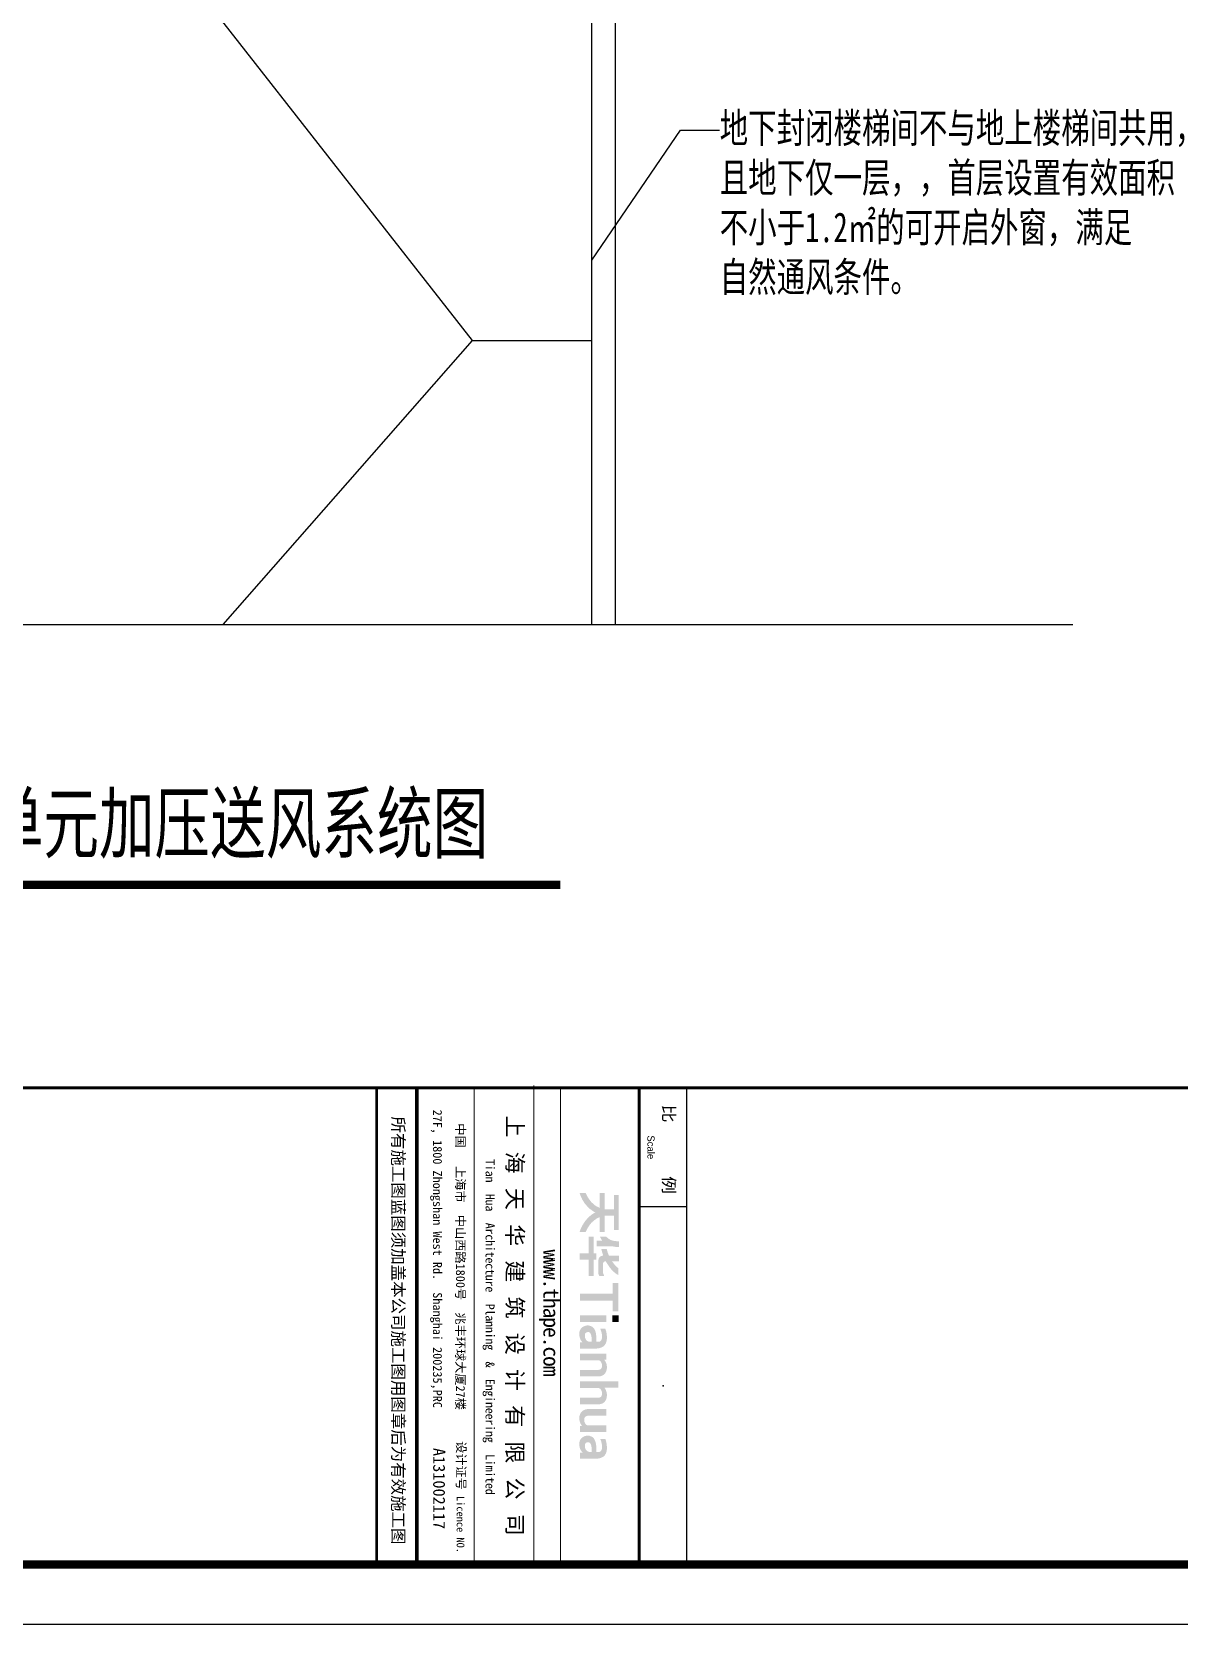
# Model space of a CAD drawing. Extents: x 3076 to 2381076, y 96010 to 1796010.
# Drawn here: x 456440 to 466063, y 846643 to 860000 of the extents above; entities that cross this region are included whole.
import ezdxf
from ezdxf import colors
from ezdxf.entities.mleader import LeaderData, LeaderLine
from ezdxf.enums import TextEntityAlignment as Align
from ezdxf.math import Vec2, Vec3

# ---------------------------------------------------------------- set-up
doc = ezdxf.new("R2010")
doc.units = 0
doc.header["$LTSCALE"] = 1000
doc.layers.get('0').update_dxf_attribs({"linetype": 'CONTINUOUS'})
for name, color, linetype in [('C-SHET-LOGO', 7, 'CONTINUOUS'), ('C-SHET-SHET', 7, 'CONTINUOUS'), ('DIM_SYMB', 3, 'CONTINUOUS'), ('H-DIMS', 7, 'CONTINUOUS'), ('H-DIMS-FIRE', 7, 'CONTINUOUS')]:
    doc.layers.add(name, color=color, linetype=linetype)
doc.layers.add('内框', color=8, linetype='CONTINUOUS', plot=False)
doc.styles.get("Standard").update_dxf_attribs({"font": '', "width": 0.7})
doc.styles.add('STYLEP4', font='')
doc.styles.add('TH-STYLE1', font='', dxfattribs={"width": 0.7})
doc.styles.add('TH-STYLE2', font='', dxfattribs={"width": 0.8})
doc.styles.add('TH-STYLEP5', font='')
doc.styles.add('TuKuang', font='', dxfattribs={"width": 1.1})
doc.styles.add('黑体', font='simhei.ttf')
doc.styles.get('Standard').set_extended_font_data('SimSun')
doc.styles.get('STYLEP4').set_extended_font_data('Century Gothic')
doc.styles.get('TH-STYLE1').set_extended_font_data('SimSun')
doc.styles.get('TH-STYLE2').set_extended_font_data('SimSun')
doc.styles.get('TH-STYLEP5').set_extended_font_data('SimSun')
doc.styles.get('TuKuang').set_extended_font_data('SimSun')

# ---------------------------------------------------------------- blocks, each defined once
blk = doc.blocks.new('THAPE_A0L_inner')
at = {"layer": '内框'}
blk.add_lwpolyline([(0, 0), (1189, 0), (1189, 841), (0, 841)], close=True, dxfattribs=at)
at = {"layer": '内框', "const_width": 1.4}
blk.add_lwpolyline([(25, 831), (25, 10), (1179, 10), (1179, 831)], close=True, dxfattribs=at)
at = {"layer": '内框', "const_width": 0.5}
blk.add_lwpolyline([(1099, 831), (1099, 10)], dxfattribs=at)
at = {"layer": '内框', "style": '黑体', "width": 0.8}
blk.add_attdef('内框名称', (66.25, 846.96), '', height=9, dxfattribs=at)
blk = doc.blocks.new('TH')
at = {"linetype": 'Continuous'}
h = blk.add_hatch(color=256, dxfattribs=at)
h.dxf.hatch_style = 1
h.paths.add_polyline_path([(2.82, 2.83), (2.82, 2.98), (1.76, 2.98), (1.22, 2.98), (0.16, 2.98), (0.16, 2.83), (0.16, 2.76), (0.16, 2.61), (0.59, 2.61), (0.81, 2.61), (1.24, 2.61), (1.24, 2.34), (1.24, 2.21), (1.24, 1.92), (0.74, 1.92), (0.5, 1.92), (0, 1.92), (0, 1.54), (0.69, 1.54), (1.11, 1.54), (1.15, 1.54), (1.09, 1.43), (1.07, 1.39), (1.04, 1.32), (1.01, 1.28), (1, 1.27), (0.98, 1.23), (0.93, 1.15), (0.9, 1.12), (0.74, 0.94), (0.69, 0.89), (0.61, 0.83), (0.57, 0.8), (0.47, 0.72), (0.41, 0.68), (0.35, 0.64), (0.32, 0.63), (0.26, 0.59), (0, 0.46), (0, 0), (0.14, 0.05), (0.19, 0.07), (0.3, 0.11), (0.39, 0.16), (0.43, 0.18), (0.52, 0.22), (0.58, 0.26), (0.61, 0.28), (0.68, 0.32), (0.82, 0.41), (0.87, 0.45), (0.99, 0.56), (1.07, 0.64), (1.12, 0.68), (1.2, 0.76), (1.26, 0.85), (1.33, 0.94), (1.42, 1.08), (1.44, 1.11), (1.49, 1.19), (1.55, 1.08), (1.58, 1.04), (1.63, 0.96), (1.69, 0.88), (1.7, 0.86), (1.87, 0.67), (1.91, 0.64), (1.98, 0.57), (2.07, 0.49), (2.12, 0.45), (2.21, 0.38), (2.3, 0.32), (2.38, 0.28), (2.41, 0.26), (2.48, 0.21), (2.55, 0.18), (2.59, 0.16), (2.66, 0.12), (2.78, 0.07), (2.84, 0.05), (2.98, 0), (2.98, 0.2), (2.98, 0.28), (2.98, 0.46), (2.79, 0.56), (2.75, 0.58), (2.65, 0.63), (2.62, 0.65), (2.6, 0.66), (2.48, 0.74), (2.41, 0.79), (2.37, 0.83), (2.28, 0.9), (2.24, 0.94), (2.22, 0.97), (2.17, 1.01), (2.09, 1.11), (2.05, 1.16), (1.98, 1.27), (1.91, 1.36), (1.89, 1.42), (1.84, 1.54), (2.98, 1.54), (2.98, 1.92), (2.48, 1.92), (2.24, 1.92), (1.74, 1.92), (1.74, 2.61), (2.18, 2.61), (2.39, 2.61), (2.82, 2.61), (2.82, 2.76)])
h = blk.add_hatch(color=256, dxfattribs=at)
h.dxf.hatch_style = 1
h.paths.add_polyline_path([(4.07, 2.55), (4.12, 2.88), (4.12, 3), (3.95, 3), (3.87, 3), (3.68, 3), (3.68, 2.95), (3.68, 2.93), (3.68, 2.89), (3.65, 2.65), (3.64, 2.58), (3.61, 2.46), (3.57, 2.36), (3.55, 2.32), (3.5, 2.23), (3.45, 2.17), (3.33, 2.03), (3.33, 1.84), (3.33, 1.75), (3.33, 1.55), (3.52, 1.65), (3.64, 1.73), (3.64, 1.56), (3.64, 1.49), (3.64, 1.31), (4.07, 1.31), (4.07, 1.81), (4.07, 2.06)])
h = blk.add_hatch(color=256, dxfattribs=at)
h.dxf.hatch_style = 1
h.paths.add_polyline_path([(5.51, 2.19), (5.52, 2.19), (5.54, 2.21), (5.64, 2.28), (5.69, 2.32), (5.79, 2.4), (5.88, 2.49), (5.93, 2.54), (6.02, 2.63), (6.16, 2.8), (6.19, 2.86), (6.21, 2.89), (6.24, 2.96), (6.03, 2.96), (5.93, 2.96), (5.73, 2.96), (5.6, 2.8), (5.56, 2.76), (5.53, 2.74), (5.49, 2.7), (5.4, 2.62), (5.35, 2.59), (5.2, 2.46), (5.2, 2.69), (5.2, 2.79), (5.2, 3), (5.02, 3), (4.93, 3), (4.76, 3), (4.76, 2.69), (4.76, 2.54), (4.76, 2.23), (4.69, 2.2), (4.65, 2.19), (4.58, 2.16), (4.53, 2.14), (4.51, 2.14), (4.25, 2.06), (4.25, 1.91), (4.25, 1.83), (4.25, 1.65), (4.44, 1.7), (4.48, 1.71), (4.56, 1.73), (4.63, 1.76), (4.67, 1.77), (4.77, 1.8), (4.77, 1.74), (4.77, 1.72), (4.8, 1.65), (4.8, 1.63), (4.82, 1.6), (4.86, 1.55), (4.89, 1.51), (4.92, 1.49), (4.97, 1.47), (5.01, 1.46), (5.13, 1.42), (5.5, 1.42), (5.69, 1.42), (6.06, 1.42), (6.15, 1.44), (6.19, 1.45), (6.31, 1.5), (6.31, 1.66), (6.31, 1.73), (6.31, 1.87), (6.23, 1.84), (6.19, 1.83), (6.12, 1.8), (6.06, 1.79), (5.78, 1.79), (5.64, 1.79), (5.35, 1.79), (5.31, 1.8), (5.28, 1.81), (5.24, 1.84), (5.23, 1.87), (5.22, 1.89), (5.2, 1.92), (5.2, 1.95), (5.2, 1.97), (5.21, 2), (5.3, 2.05), (5.34, 2.08)])
h = blk.add_hatch(color=256, dxfattribs=at)
h.dxf.hatch_style = 1
h.paths.add_polyline_path([(8.18, 2.52), (8.68, 2.52), (9, 2.52), (9, 2.95), (6.84, 2.95), (6.84, 2.52), (7.66, 2.52), (7.66, 1.53), (7.66, 1.04), (7.66, 0.04), (8.18, 0.04), (8.18, 1.03), (8.18, 1.53)])
h = blk.add_hatch(color=256, dxfattribs=at)
h.dxf.hatch_style = 1
h.paths.add_polyline_path([(9.8, 2.97), (9.29, 2.97), (9.29, 2.5), (9.8, 2.5)])
h = blk.add_hatch(color=256, dxfattribs=at)
h.dxf.hatch_style = 1
h.paths.add_polyline_path([(15.18, 1.71), (15.19, 1.71), (15.28, 1.71), (15.3, 1.71), (15.34, 1.7), (15.38, 1.69), (15.4, 1.68), (15.42, 1.67), (15.43, 1.67), (15.44, 1.66), (15.45, 1.65), (15.46, 1.65), (15.47, 1.64), (15.47, 1.64), (15.48, 1.63), (15.48, 1.63), (15.49, 1.62), (15.49, 1.62), (15.5, 1.61), (15.51, 1.59), (15.51, 1.59), (15.52, 1.58), (15.53, 1.56), (15.54, 1.53), (15.55, 1.49), (15.55, 0.04), (16.05, 0.04), (16.05, 1.53), (16.05, 1.53), (16.04, 1.59), (16.04, 1.59), (16.03, 1.63), (16.03, 1.63), (16.02, 1.66), (16.01, 1.69), (16.01, 1.69), (16, 1.71), (15.99, 1.73), (15.98, 1.75), (15.97, 1.77), (15.96, 1.79), (15.95, 1.81), (15.95, 1.81), (15.94, 1.82), (15.94, 1.82), (15.93, 1.83), (15.92, 1.85), (15.92, 1.85), (15.91, 1.86), (15.91, 1.86), (15.9, 1.87), (15.9, 1.87), (15.89, 1.88), (15.89, 1.88), (15.88, 1.89), (15.88, 1.89), (15.87, 1.9), (15.87, 1.9), (15.86, 1.91), (15.86, 1.91), (15.85, 1.92), (15.85, 1.92), (15.84, 1.93), (15.82, 1.94), (15.81, 1.95), (15.8, 1.96), (15.78, 1.97), (15.75, 1.98), (15.75, 1.99), (15.74, 1.99), (15.73, 2), (15.71, 2.01), (15.69, 2.02), (15.68, 2.02), (15.65, 2.03), (15.62, 2.04), (15.59, 2.05), (15.59, 2.05), (15.55, 2.06), (15.55, 2.06), (15.5, 2.07), (15.5, 2.07), (15.4, 2.08), (15.31, 2.08), (15.3, 2.08), (15.21, 2.07), (15.21, 2.07), (15.15, 2.06), (15.15, 2.06), (15.11, 2.05), (15.11, 2.05), (15.08, 2.04), (15.05, 2.03), (15.02, 2.02), (15.02, 2.02), (15, 2.01), (14.97, 2), (14.97, 2), (14.96, 1.99), (14.94, 1.98), (14.92, 1.97), (14.91, 1.97), (14.9, 1.96), (14.88, 1.95), (14.87, 1.95), (14.86, 1.94), (14.85, 1.93), (14.84, 1.93), (14.83, 1.91), (14.82, 1.91), (14.8, 1.9), (14.78, 1.89), (14.78, 2.95), (14.32, 2.95), (14.32, 0.04), (14.82, 0.04), (14.82, 1.45), (14.83, 1.49), (14.84, 1.51), (14.85, 1.53), (14.86, 1.55), (14.87, 1.56), (14.87, 1.56), (14.88, 1.57), (14.88, 1.57), (14.89, 1.58), (14.89, 1.58), (14.9, 1.59), (14.9, 1.59), (14.91, 1.6), (14.91, 1.6), (14.92, 1.61), (14.92, 1.61), (14.93, 1.61), (14.94, 1.63), (14.94, 1.63), (14.95, 1.64), (14.97, 1.64), (14.98, 1.64), (14.99, 1.65), (15.01, 1.66), (15.03, 1.67), (15.06, 1.68), (15.09, 1.69), (15.12, 1.7)])
h = blk.add_hatch(color=256, dxfattribs=at)
h.dxf.hatch_style = 1
h.paths.add_polyline_path([(6.31, 0.92), (6.31, 1.07), (5.81, 1.07), (5.56, 1.07), (5.06, 1.07), (5.06, 1.28), (4.59, 1.28), (4.59, 1.07), (3.33, 1.07), (3.33, 0.69), (4.09, 0.69), (4.59, 0.69), (4.59, 0.01), (5.06, 0.01), (5.06, 0.69), (5.56, 0.69), (5.81, 0.69), (6.31, 0.69), (6.31, 0.84)])
h = blk.add_hatch(color=256, dxfattribs=at)
h.dxf.hatch_style = 1
h.paths.add_polyline_path([(9.8, 2.04), (9.29, 2.04), (9.29, 1.25), (9.29, 0.04), (9.8, 0.04)])
h = blk.add_hatch(color=256, dxfattribs=at)
h.dxf.hatch_style = 1
h.paths.add_polyline_path([(11.51, 1.95), (11.5, 1.96), (11.49, 1.96), (11.48, 1.97), (11.47, 1.97), (11.46, 1.98), (11.45, 1.98), (11.44, 1.99), (11.43, 1.99), (11.42, 2), (11.41, 2), (11.4, 2.01), (11.39, 2.01), (11.38, 2.02), (11.37, 2.02), (11.34, 2.03), (11.34, 2.03), (11.31, 2.04), (11.31, 2.04), (11.27, 2.05), (11.27, 2.05), (11.23, 2.06), (11.23, 2.06), (11.17, 2.07), (11.17, 2.07), (11.06, 2.08), (11.05, 2.09), (10.93, 2.08), (10.92, 2.08), (10.78, 2.07), (10.78, 2.07), (10.7, 2.06), (10.7, 2.06), (10.64, 2.05), (10.64, 2.05), (10.59, 2.04), (10.59, 2.04), (10.55, 2.03), (10.5, 2.02), (10.5, 2.02), (10.47, 2.01), (10.43, 2), (10.43, 2), (10.4, 1.99), (10.4, 1.99), (10.37, 1.98), (10.37, 1.98), (10.34, 1.97), (10.34, 1.97), (10.31, 1.97), (10.31, 1.58), (10.32, 1.58), (10.33, 1.58), (10.35, 1.59), (10.36, 1.59), (10.37, 1.6), (10.4, 1.61), (10.4, 1.61), (10.43, 1.62), (10.43, 1.62), (10.46, 1.63), (10.46, 1.63), (10.49, 1.64), (10.53, 1.65), (10.53, 1.65), (10.56, 1.66), (10.6, 1.67), (10.6, 1.67), (10.64, 1.68), (10.69, 1.69), (10.75, 1.7), (10.84, 1.71), (10.85, 1.71), (10.99, 1.71), (10.99, 1.71), (11.05, 1.7), (11.09, 1.69), (11.12, 1.68), (11.12, 1.68), (11.15, 1.67), (11.17, 1.66), (11.18, 1.66), (11.19, 1.65), (11.2, 1.64), (11.21, 1.64), (11.22, 1.63), (11.22, 1.63), (11.23, 1.62), (11.23, 1.62), (11.24, 1.61), (11.24, 1.61), (11.25, 1.6), (11.25, 1.6), (11.26, 1.59), (11.27, 1.57), (11.27, 1.57), (11.28, 1.56), (11.29, 1.54), (11.3, 1.51), (11.3, 1.51), (11.31, 1.48), (11.31, 1.46), (11.31, 1.4), (11.31, 1.28), (11.19, 1.28), (11.05, 1.28), (10.86, 1.27), (10.86, 1.27), (10.76, 1.26), (10.76, 1.26), (10.69, 1.25), (10.69, 1.25), (10.64, 1.24), (10.64, 1.24), (10.6, 1.23), (10.6, 1.23), (10.56, 1.22), (10.56, 1.22), (10.53, 1.21), (10.53, 1.21), (10.5, 1.2), (10.5, 1.2), (10.47, 1.19), (10.47, 1.19), (10.45, 1.18), (10.42, 1.17), (10.42, 1.17), (10.41, 1.16), (10.4, 1.16), (10.39, 1.15), (10.38, 1.15), (10.37, 1.14), (10.36, 1.14), (10.35, 1.13), (10.34, 1.12), (10.33, 1.12), (10.32, 1.11), (10.31, 1.11), (10.31, 1.11), (10.3, 1.1), (10.29, 1.09), (10.28, 1.08), (10.27, 1.08), (10.27, 1.08), (10.26, 1.07), (10.26, 1.07), (10.25, 1.06), (10.25, 1.06), (10.24, 1.05), (10.24, 1.05), (10.23, 1.04), (10.23, 1.04), (10.22, 1.03), (10.22, 1.03), (10.21, 1.02), (10.2, 1.01), (10.2, 1.01), (10.19, 0.99), (10.18, 0.98), (10.17, 0.97), (10.17, 0.97), (10.16, 0.95), (10.16, 0.95), (10.15, 0.93), (10.14, 0.92), (10.14, 0.92), (10.13, 0.89), (10.12, 0.87), (10.12, 0.87), (10.11, 0.85), (10.11, 0.85), (10.1, 0.81), (10.1, 0.81), (10.09, 0.77), (10.07, 0.7), (10.07, 0.55), (10.09, 0.48), (10.09, 0.48), (10.1, 0.43), (10.1, 0.43), (10.11, 0.39), (10.11, 0.39), (10.12, 0.36), (10.12, 0.36), (10.13, 0.34), (10.13, 0.34), (10.14, 0.32), (10.14, 0.32), (10.15, 0.3), (10.15, 0.3), (10.16, 0.28), (10.16, 0.28), (10.17, 0.26), (10.17, 0.26), (10.18, 0.24), (10.18, 0.24), (10.19, 0.23), (10.19, 0.23), (10.2, 0.22), (10.21, 0.2), (10.21, 0.2), (10.22, 0.19), (10.22, 0.19), (10.23, 0.18), (10.23, 0.18), (10.24, 0.17), (10.24, 0.17), (10.25, 0.16), (10.25, 0.16), (10.26, 0.15), (10.26, 0.15), (10.27, 0.14), (10.27, 0.14), (10.28, 0.13), (10.28, 0.13), (10.29, 0.12), (10.3, 0.11), (10.31, 0.1), (10.32, 0.1), (10.33, 0.09), (10.34, 0.08), (10.35, 0.08), (10.36, 0.07), (10.37, 0.06), (10.38, 0.06), (10.39, 0.05), (10.4, 0.05), (10.41, 0.04), (10.41, 0.04), (10.44, 0.03), (10.46, 0.02), (10.46, 0.02), (10.5, 0.01), (10.5, 0.01), (10.54, 0), (10.61, -0.01), (10.8, -0.01), (10.89, 0), (10.93, 0.01), (10.98, 0.02), (10.98, 0.02), (11.01, 0.03), (11.05, 0.04), (11.06, 0.04), (11.07, 0.05), (11.1, 0.06), (11.11, 0.06), (11.12, 0.07), (11.13, 0.07), (11.14, 0.08), (11.15, 0.08), (11.16, 0.09), (11.17, 0.09), (11.18, 0.1), (11.19, 0.1), (11.2, 0.11), (11.21, 0.12), (11.21, 0.12), (11.23, 0.13), (11.24, 0.14), (11.24, 0.14), (11.25, 0.15), (11.25, 0.15), (11.26, 0.16), (11.26, 0.16), (11.28, 0.17), (11.29, 0.18), (11.29, 0.18), (11.3, 0.19), (11.3, 0.19), (11.31, 0.2), (11.36, 0.24), (11.36, 0.04), (11.82, 0.04), (11.82, 1.29), (11.82, 1.31), (11.81, 1.39), (11.81, 1.39), (11.8, 1.46), (11.8, 1.46), (11.79, 1.5), (11.78, 1.55), (11.78, 1.55), (11.77, 1.58), (11.77, 1.58), (11.76, 1.61), (11.76, 1.61), (11.75, 1.64), (11.75, 1.64), (11.74, 1.66), (11.74, 1.66), (11.73, 1.68), (11.72, 1.71), (11.72, 1.71), (11.71, 1.72), (11.7, 1.74), (11.7, 1.74), (11.69, 1.76), (11.69, 1.76), (11.68, 1.78), (11.68, 1.78), (11.67, 1.79), (11.66, 1.81), (11.66, 1.81), (11.65, 1.82), (11.65, 1.82), (11.64, 1.83), (11.64, 1.83), (11.63, 1.84), (11.62, 1.86), (11.62, 1.86), (11.61, 1.87), (11.61, 1.87), (11.6, 1.88), (11.6, 1.88), (11.59, 1.89), (11.59, 1.89), (11.58, 1.9), (11.57, 1.9), (11.55, 1.91), (11.55, 1.92), (11.54, 1.93), (11.53, 1.93), (11.51, 1.94)])
h.paths.add_polyline_path([(11.04, 0.92), (11.31, 0.93), (11.31, 0.76), (11.31, 0.74), (11.3, 0.72), (11.29, 0.69), (11.28, 0.66), (11.27, 0.64), (11.26, 0.62), (11.25, 0.6), (11.25, 0.6), (11.24, 0.59), (11.24, 0.58), (11.23, 0.58), (11.23, 0.57), (11.22, 0.56), (11.22, 0.56), (11.21, 0.55), (11.21, 0.55), (11.2, 0.54), (11.2, 0.54), (11.19, 0.53), (11.19, 0.53), (11.18, 0.52), (11.17, 0.51), (11.16, 0.5), (11.15, 0.5), (11.14, 0.49), (11.13, 0.48), (11.12, 0.48), (11.11, 0.47), (11.09, 0.46), (11.06, 0.45), (11.06, 0.45), (11.04, 0.44), (11.01, 0.43), (10.97, 0.42), (10.92, 0.41), (10.91, 0.41), (10.84, 0.41), (10.81, 0.41), (10.76, 0.41), (10.72, 0.42), (10.69, 0.43), (10.67, 0.44), (10.67, 0.45), (10.66, 0.45), (10.64, 0.46), (10.64, 0.47), (10.63, 0.48), (10.63, 0.48), (10.62, 0.49), (10.61, 0.51), (10.61, 0.51), (10.6, 0.52), (10.59, 0.55), (10.58, 0.57), (10.58, 0.58), (10.57, 0.62), (10.57, 0.67), (10.57, 0.69), (10.57, 0.71), (10.58, 0.72), (10.59, 0.74), (10.59, 0.74), (10.6, 0.76), (10.61, 0.78), (10.62, 0.79), (10.62, 0.79), (10.63, 0.8), (10.63, 0.8), (10.64, 0.81), (10.64, 0.81), (10.65, 0.82), (10.65, 0.82), (10.67, 0.83), (10.69, 0.84), (10.71, 0.85), (10.73, 0.86), (10.75, 0.87), (10.79, 0.88), (10.79, 0.88), (10.82, 0.89), (10.87, 0.9), (10.93, 0.91), (11.02, 0.92)], flags=16)
h = blk.add_hatch(color=256, dxfattribs=at)
h.dxf.hatch_style = 1
h.paths.add_polyline_path([(12.71, 1.48), (12.72, 1.5), (12.72, 1.5), (12.73, 1.52), (12.73, 1.52), (12.74, 1.54), (12.74, 1.54), (12.75, 1.55), (12.75, 1.55), (12.76, 1.57), (12.76, 1.57), (12.77, 1.58), (12.77, 1.58), (12.78, 1.59), (12.78, 1.59), (12.8, 1.61), (12.81, 1.62), (12.83, 1.63), (12.84, 1.64), (12.85, 1.64), (12.87, 1.65), (12.88, 1.65), (12.89, 1.66), (12.9, 1.66), (12.91, 1.67), (12.94, 1.68), (12.94, 1.68), (12.97, 1.69), (13.01, 1.7), (13.07, 1.71), (13.11, 1.71), (13.15, 1.71), (13.18, 1.71), (13.23, 1.7), (13.26, 1.69), (13.28, 1.68), (13.29, 1.68), (13.3, 1.67), (13.31, 1.67), (13.32, 1.66), (13.33, 1.66), (13.33, 1.66), (13.34, 1.65), (13.34, 1.65), (13.35, 1.64), (13.35, 1.64), (13.36, 1.63), (13.36, 1.63), (13.37, 1.62), (13.37, 1.62), (13.38, 1.61), (13.38, 1.61), (13.39, 1.6), (13.4, 1.58), (13.4, 1.58), (13.41, 1.56), (13.41, 1.56), (13.42, 1.54), (13.43, 1.51), (13.44, 1.44), (13.44, 0.04), (13.94, 0.04), (13.94, 1.45), (13.93, 1.55), (13.93, 1.55), (13.92, 1.6), (13.92, 1.6), (13.91, 1.64), (13.91, 1.64), (13.9, 1.67), (13.9, 1.67), (13.89, 1.7), (13.89, 1.7), (13.88, 1.72), (13.88, 1.72), (13.87, 1.74), (13.87, 1.74), (13.86, 1.76), (13.86, 1.76), (13.85, 1.78), (13.85, 1.78), (13.84, 1.8), (13.84, 1.8), (13.83, 1.81), (13.83, 1.81), (13.82, 1.82), (13.81, 1.84), (13.81, 1.84), (13.8, 1.85), (13.8, 1.85), (13.79, 1.86), (13.79, 1.86), (13.78, 1.87), (13.77, 1.89), (13.77, 1.89), (13.76, 1.9), (13.76, 1.9), (13.75, 1.9), (13.74, 1.91), (13.73, 1.92), (13.73, 1.92), (13.72, 1.93), (13.72, 1.93), (13.71, 1.94), (13.71, 1.94), (13.7, 1.94), (13.69, 1.95), (13.68, 1.96), (13.68, 1.96), (13.67, 1.96), (13.66, 1.97), (13.65, 1.98), (13.65, 1.98), (13.64, 1.98), (13.63, 1.99), (13.62, 1.99), (13.61, 2), (13.6, 2), (13.59, 2.01), (13.58, 2.01), (13.57, 2.02), (13.56, 2.02), (13.53, 2.03), (13.52, 2.04), (13.51, 2.04), (13.47, 2.05), (13.44, 2.06), (13.44, 2.06), (13.38, 2.07), (13.38, 2.07), (13.29, 2.08), (13.29, 2.08), (13.19, 2.08), (13.09, 2.07), (13.09, 2.07), (13.04, 2.06), (13.04, 2.06), (13, 2.05), (13, 2.05), (12.96, 2.04), (12.96, 2.04), (12.93, 2.03), (12.93, 2.03), (12.9, 2.02), (12.9, 2.02), (12.89, 2.01), (12.88, 2.01), (12.87, 2), (12.86, 2), (12.85, 1.99), (12.84, 1.99), (12.83, 1.98), (12.82, 1.98), (12.81, 1.97), (12.8, 1.97), (12.79, 1.96), (12.77, 1.95), (12.76, 1.94), (12.74, 1.93), (12.73, 1.92), (12.72, 1.91), (12.7, 1.9), (12.69, 1.89), (12.66, 1.89), (12.66, 2.04), (12.2, 2.04), (12.2, 0.04), (12.71, 0.04)])
h = blk.add_hatch(color=256, dxfattribs=at)
h.dxf.hatch_style = 1
h.paths.add_polyline_path([(16.93, 2.04), (16.42, 2.04), (16.42, 0.56), (16.42, 0.56), (16.43, 0.55), (16.44, 0.49), (16.44, 0.49), (16.45, 0.45), (16.45, 0.45), (16.46, 0.42), (16.46, 0.42), (16.47, 0.39), (16.47, 0.39), (16.48, 0.37), (16.49, 0.34), (16.49, 0.34), (16.5, 0.32), (16.5, 0.32), (16.51, 0.31), (16.52, 0.29), (16.52, 0.29), (16.53, 0.27), (16.53, 0.27), (16.54, 0.26), (16.55, 0.24), (16.55, 0.24), (16.56, 0.23), (16.56, 0.23), (16.57, 0.22), (16.57, 0.22), (16.58, 0.21), (16.58, 0.21), (16.59, 0.2), (16.59, 0.2), (16.6, 0.19), (16.6, 0.19), (16.61, 0.18), (16.61, 0.18), (16.62, 0.17), (16.62, 0.17), (16.63, 0.16), (16.63, 0.16), (16.64, 0.15), (16.64, 0.15), (16.65, 0.14), (16.66, 0.13), (16.67, 0.12), (16.68, 0.12), (16.69, 0.11), (16.7, 0.1), (16.71, 0.1), (16.72, 0.09), (16.73, 0.08), (16.74, 0.08), (16.75, 0.07), (16.76, 0.07), (16.77, 0.06), (16.78, 0.06), (16.79, 0.05), (16.8, 0.05), (16.81, 0.04), (16.81, 0.04), (16.84, 0.03), (16.84, 0.03), (16.87, 0.02), (16.87, 0.02), (16.91, 0.01), (16.91, 0.01), (16.95, 0), (17.02, -0.01), (17.03, -0.01), (17.05, -0.02), (17.11, -0.02), (17.18, -0.01), (17.21, -0.01), (17.28, 0), (17.28, 0), (17.33, 0.01), (17.33, 0.01), (17.37, 0.02), (17.37, 0.02), (17.4, 0.03), (17.4, 0.03), (17.43, 0.04), (17.43, 0.04), (17.46, 0.05), (17.47, 0.05), (17.48, 0.06), (17.51, 0.07), (17.52, 0.07), (17.53, 0.08), (17.54, 0.08), (17.55, 0.09), (17.56, 0.1), (17.58, 0.11), (17.59, 0.11), (17.6, 0.12), (17.63, 0.14), (17.64, 0.14), (17.65, 0.15), (17.65, 0.15), (17.66, 0.17), (17.69, 0.18), (17.69, 0.04), (18.15, 0.04), (18.15, 2.04), (17.66, 2.04), (17.66, 0.62), (17.65, 0.58), (17.64, 0.56), (17.64, 0.56), (17.63, 0.54), (17.62, 0.53), (17.62, 0.53), (17.61, 0.52), (17.61, 0.52), (17.6, 0.51), (17.6, 0.51), (17.59, 0.5), (17.59, 0.5), (17.58, 0.49), (17.58, 0.49), (17.57, 0.48), (17.57, 0.48), (17.56, 0.47), (17.56, 0.47), (17.55, 0.46), (17.54, 0.45), (17.53, 0.44), (17.52, 0.44), (17.51, 0.43), (17.5, 0.42), (17.49, 0.42), (17.48, 0.41), (17.47, 0.41), (17.45, 0.4), (17.42, 0.39), (17.42, 0.39), (17.39, 0.38), (17.39, 0.38), (17.36, 0.37), (17.31, 0.36), (17.18, 0.36), (17.16, 0.36), (17.12, 0.37), (17.12, 0.37), (17.09, 0.38), (17.08, 0.39), (17.07, 0.39), (17.06, 0.4), (17.05, 0.4), (17.03, 0.41), (17.03, 0.42), (17.02, 0.43), (17.02, 0.43), (17.01, 0.44), (17.01, 0.44), (17, 0.45), (17, 0.45), (16.99, 0.46), (16.99, 0.46), (16.98, 0.47), (16.97, 0.49), (16.97, 0.49), (16.96, 0.5), (16.95, 0.52), (16.94, 0.55), (16.93, 0.59)])
h = blk.add_hatch(color=256, dxfattribs=at)
h.dxf.hatch_style = 1
h.paths.add_polyline_path([(20.19, 1.25), (20.19, 1.26), (20.18, 1.37), (20.17, 1.44), (20.17, 1.44), (20.16, 1.49), (20.15, 1.54), (20.15, 1.54), (20.14, 1.57), (20.14, 1.57), (20.13, 1.6), (20.13, 1.6), (20.12, 1.63), (20.12, 1.63), (20.11, 1.66), (20.11, 1.66), (20.1, 1.68), (20.1, 1.68), (20.09, 1.7), (20.09, 1.7), (20.08, 1.72), (20.08, 1.72), (20.07, 1.74), (20.07, 1.74), (20.06, 1.76), (20.06, 1.76), (20.05, 1.77), (20.04, 1.79), (20.04, 1.79), (20.03, 1.8), (20.02, 1.82), (20.02, 1.82), (20.01, 1.83), (20.01, 1.83), (20, 1.84), (20, 1.84), (19.99, 1.85), (19.99, 1.85), (19.98, 1.86), (19.98, 1.86), (19.97, 1.87), (19.97, 1.87), (19.96, 1.88), (19.96, 1.88), (19.95, 1.89), (19.95, 1.89), (19.94, 1.9), (19.94, 1.9), (19.93, 1.91), (19.93, 1.91), (19.92, 1.92), (19.92, 1.92), (19.91, 1.93), (19.91, 1.93), (19.9, 1.93), (19.89, 1.94), (19.88, 1.95), (19.88, 1.95), (19.87, 1.95), (19.86, 1.96), (19.85, 1.97), (19.85, 1.97), (19.84, 1.97), (19.83, 1.98), (19.82, 1.98), (19.81, 1.99), (19.8, 1.99), (19.79, 2), (19.78, 2), (19.77, 2.01), (19.76, 2.01), (19.73, 2.02), (19.72, 2.03), (19.71, 2.03), (19.68, 2.04), (19.68, 2.04), (19.64, 2.05), (19.64, 2.05), (19.6, 2.06), (19.6, 2.06), (19.54, 2.07), (19.54, 2.07), (19.43, 2.08), (19.41, 2.09), (19.31, 2.09), (19.29, 2.08), (19.15, 2.07), (19.15, 2.07), (19.07, 2.06), (19.07, 2.06), (19.01, 2.05), (19.01, 2.05), (18.96, 2.04), (18.91, 2.03), (18.91, 2.03), (18.87, 2.02), (18.87, 2.02), (18.84, 2.01), (18.8, 2), (18.8, 2), (18.77, 1.99), (18.77, 1.99), (18.74, 1.98), (18.74, 1.98), (18.71, 1.97), (18.71, 1.97), (18.68, 1.97), (18.68, 1.59), (18.68, 1.58), (18.72, 1.59), (18.73, 1.59), (18.74, 1.6), (18.77, 1.61), (18.77, 1.61), (18.8, 1.62), (18.8, 1.62), (18.83, 1.63), (18.83, 1.63), (18.86, 1.64), (18.9, 1.65), (18.9, 1.65), (18.93, 1.66), (18.97, 1.67), (18.97, 1.67), (19.01, 1.68), (19.06, 1.69), (19.12, 1.7), (19.21, 1.71), (19.23, 1.72), (19.34, 1.72), (19.35, 1.71), (19.42, 1.7), (19.46, 1.69), (19.49, 1.68), (19.51, 1.67), (19.52, 1.67), (19.53, 1.66), (19.54, 1.66), (19.55, 1.65), (19.56, 1.65), (19.56, 1.65), (19.57, 1.64), (19.58, 1.63), (19.59, 1.63), (19.59, 1.63), (19.6, 1.62), (19.6, 1.62), (19.61, 1.61), (19.61, 1.61), (19.62, 1.6), (19.63, 1.58), (19.63, 1.58), (19.64, 1.57), (19.65, 1.55), (19.65, 1.55), (19.66, 1.53), (19.67, 1.5), (19.68, 1.46), (19.68, 1.45), (19.68, 1.41), (19.68, 1.36), (19.68, 1.32), (19.68, 1.28), (19.51, 1.28), (19.37, 1.27), (19.23, 1.27), (19.23, 1.27), (19.13, 1.26), (19.13, 1.26), (19.06, 1.25), (19.06, 1.25), (19.01, 1.24), (19.01, 1.24), (18.97, 1.23), (18.97, 1.23), (18.93, 1.22), (18.93, 1.22), (18.89, 1.21), (18.89, 1.21), (18.86, 1.2), (18.86, 1.2), (18.84, 1.19), (18.81, 1.18), (18.81, 1.18), (18.8, 1.17), (18.79, 1.17), (18.78, 1.16), (18.77, 1.16), (18.76, 1.15), (18.75, 1.15), (18.74, 1.14), (18.73, 1.14), (18.72, 1.13), (18.71, 1.13), (18.7, 1.12), (18.69, 1.11), (18.68, 1.11), (18.67, 1.1), (18.66, 1.09), (18.65, 1.09), (18.65, 1.09), (18.64, 1.08), (18.64, 1.08), (18.63, 1.07), (18.63, 1.07), (18.62, 1.06), (18.62, 1.06), (18.61, 1.05), (18.61, 1.05), (18.6, 1.04), (18.6, 1.04), (18.59, 1.03), (18.59, 1.03), (18.58, 1.02), (18.58, 1.02), (18.57, 1.01), (18.57, 1.01), (18.56, 1), (18.56, 1), (18.55, 0.99), (18.55, 0.99), (18.54, 0.97), (18.54, 0.97), (18.53, 0.96), (18.53, 0.96), (18.52, 0.94), (18.52, 0.94), (18.51, 0.92), (18.51, 0.92), (18.5, 0.9), (18.5, 0.9), (18.49, 0.88), (18.49, 0.88), (18.48, 0.85), (18.48, 0.85), (18.47, 0.82), (18.47, 0.82), (18.46, 0.79), (18.46, 0.79), (18.44, 0.74), (18.44, 0.73), (18.44, 0.7), (18.44, 0.69), (18.43, 0.62), (18.44, 0.55), (18.44, 0.51), (18.45, 0.5), (18.46, 0.46), (18.46, 0.46), (18.47, 0.42), (18.47, 0.42), (18.48, 0.38), (18.48, 0.38), (18.49, 0.36), (18.5, 0.33), (18.5, 0.33), (18.51, 0.31), (18.51, 0.31), (18.52, 0.29), (18.52, 0.29), (18.53, 0.27), (18.53, 0.27), (18.54, 0.26), (18.55, 0.24), (18.55, 0.24), (18.56, 0.23), (18.57, 0.21), (18.57, 0.21), (18.58, 0.2), (18.58, 0.2), (18.59, 0.19), (18.59, 0.19), (18.6, 0.18), (18.61, 0.16), (18.61, 0.16), (18.62, 0.15), (18.62, 0.15), (18.63, 0.14), (18.64, 0.13), (18.65, 0.13), (18.65, 0.13), (18.66, 0.12), (18.66, 0.12), (18.67, 0.11), (18.67, 0.11), (18.68, 0.1), (18.69, 0.09), (18.7, 0.09), (18.7, 0.09), (18.71, 0.08), (18.72, 0.07), (18.73, 0.07), (18.74, 0.06), (18.75, 0.06), (18.76, 0.05), (18.77, 0.05), (18.78, 0.04), (18.79, 0.04), (18.8, 0.03), (18.8, 0.03), (18.83, 0.02), (18.83, 0.02), (18.87, 0.01), (18.87, 0.01), (18.91, 0), (18.91, 0), (18.97, -0.01), (18.98, -0.01), (19.16, -0.01), (19.16, -0.01), (19.17, -0.01), (19.25, 0), (19.25, 0), (19.3, 0.01), (19.35, 0.02), (19.35, 0.02), (19.38, 0.03), (19.38, 0.03), (19.41, 0.04), (19.41, 0.04), (19.44, 0.05), (19.44, 0.05), (19.47, 0.06), (19.48, 0.06), (19.49, 0.07), (19.5, 0.07), (19.51, 0.08), (19.52, 0.08), (19.53, 0.09), (19.54, 0.09), (19.55, 0.1), (19.56, 0.11), (19.56, 0.11), (19.58, 0.12), (19.59, 0.13), (19.59, 0.13), (19.61, 0.14), (19.62, 0.15), (19.62, 0.15), (19.63, 0.16), (19.63, 0.16), (19.64, 0.17), (19.64, 0.17), (19.65, 0.18), (19.65, 0.18), (19.66, 0.19), (19.66, 0.19), (19.67, 0.2), (19.67, 0.2), (19.68, 0.21), (19.68, 0.21), (19.69, 0.22), (19.69, 0.22), (19.7, 0.23), (19.7, 0.23), (19.72, 0.25), (19.72, 0.04), (20.19, 0.04)])
h.paths.add_polyline_path([(18.93, 0.68), (18.94, 0.69), (18.95, 0.72), (18.95, 0.72), (18.96, 0.75), (18.97, 0.77), (18.97, 0.77), (18.98, 0.78), (18.98, 0.78), (18.99, 0.79), (18.99, 0.79), (19, 0.8), (19, 0.8), (19.01, 0.81), (19.01, 0.81), (19.02, 0.82), (19.02, 0.82), (19.03, 0.82), (19.04, 0.83), (19.05, 0.84), (19.05, 0.84), (19.06, 0.84), (19.07, 0.85), (19.1, 0.86), (19.11, 0.86), (19.12, 0.87), (19.15, 0.88), (19.19, 0.89), (19.24, 0.9), (19.3, 0.91), (19.39, 0.92), (19.4, 0.93), (19.51, 0.93), (19.59, 0.93), (19.63, 0.93), (19.68, 0.93), (19.68, 0.78), (19.68, 0.77), (19.67, 0.73), (19.67, 0.73), (19.66, 0.7), (19.65, 0.67), (19.64, 0.65), (19.64, 0.65), (19.63, 0.63), (19.63, 0.63), (19.62, 0.61), (19.62, 0.61), (19.61, 0.59), (19.61, 0.59), (19.6, 0.58), (19.6, 0.58), (19.59, 0.57), (19.59, 0.57), (19.58, 0.55), (19.58, 0.55), (19.57, 0.54), (19.57, 0.54), (19.56, 0.53), (19.56, 0.53), (19.55, 0.52), (19.55, 0.52), (19.54, 0.51), (19.53, 0.5), (19.52, 0.5), (19.52, 0.5), (19.51, 0.49), (19.5, 0.48), (19.49, 0.48), (19.48, 0.47), (19.47, 0.47), (19.46, 0.46), (19.45, 0.46), (19.43, 0.45), (19.4, 0.44), (19.37, 0.43), (19.34, 0.42), (19.29, 0.41), (19.25, 0.41), (19.17, 0.41), (19.13, 0.41), (19.09, 0.42), (19.06, 0.43), (19.05, 0.44), (19.04, 0.44), (19.03, 0.45), (19.02, 0.46), (19.02, 0.46), (19.01, 0.47), (19.01, 0.47), (19, 0.48), (19, 0.48), (18.99, 0.49), (18.99, 0.49), (18.98, 0.5), (18.98, 0.5), (18.97, 0.52), (18.97, 0.52), (18.96, 0.54), (18.95, 0.57), (18.95, 0.57), (18.94, 0.59), (18.93, 0.61)], flags=16)
blk = doc.blocks.new('LOGO2014')
blk.add_line((79.93, 44), (79.93, 30.83))
at = {"const_width": 0.5}
blk.add_lwpolyline([(80, 0), (0, 0), (0, 44), (80, 44)], close=True, dxfattribs=at)
at = {"lineweight": 9}
for points in [[(79.93, 0), (0, 0), (0, 44), (79.93, 44), (79.93, 0)], [(0, 30.83), (79.93, 30.83)], [(-0.39, 26.36), (79.55, 26.36)], [(-0.15, 16.36), (79.79, 16.36)], [(0, 6.52), (79.93, 6.52)]]:
    blk.add_lwpolyline(points, dxfattribs=at)
at = {"const_width": 0.5}
blk.add_lwpolyline([(0, 6.77), (80, 6.77)], dxfattribs=at)
at = {"linetype": 'Continuous', "xscale": 2.207590749970477, "yscale": 2.207590749970477, "zscale": 2.207590749970477}
blk.add_blockref('TH', (17.63, 34), dxfattribs=at)
at = {"attachment_point": 7}
for s, insert, char_height, style in [('{\\W1;\\T0.9;www.thape.com}', (27.11, 27.19), 2.6547, 'TH-STYLE2'), ('{\\fSTXihei|b0|i0|c0|p34;27F, 1800 Zhongshan West Rd.  Shanghai 200235,PRC}', (3.68, 8.96), 1.5, 'TH-STYLEP5'), ('{\\fSTXihei|b0|i0|c0|p34;A131002117}', (60.39, 9.45), 2, 'TH-STYLEP5')]:
    blk.add_mtext(s, dxfattribs=dict(at, insert=insert, char_height=char_height, style=style))
for s, insert, char_height, width, attachment_point, style in [('{\\fSimHei|b1|i0|c134|p2;\\W1;\\T1.1;上 海 天 华 建 筑 设 计 有 限 公 司}', (40.07, 23.02), 2.7, 80.9454, 5, 'TH-STYLE2'), ('{\\fSTXihei|b0|i0|c204|p2;\\T0.95;Tian\\fSTXihei|b0|i0|c238|p2; \\fSTXihei|b0|i0|c204|p2; Hua\\fSTXihei|b0|i0|c238|p2; \\fSTXihei|b0|i0|c204|p2; Architecture \\fSTXihei|b0|i0|c238|p2; \\fSTXihei|b0|i0|c204|p2;Planning \\fSTXihei|b0|i0|c238|p2; \\fSTXihei|b0|i0|c204|p2;& \\fSTXihei|b0|i0|c238|p2; \\fSTXihei|b0|i0|c204|p2;Engineering\\fSTXihei|b0|i0|c238|p2; \\fSTXihei|b0|i0|c204|p2; Limited}', (40.08, 18.76), 1.5, 54.8, 5, 'TH-STYLEP5'), ('{\\fSTXihei|b0|i0|c134|p2;中国   上海市  中山西路1800号  兆丰环球大厦27楼}', (5.97, 14.8), 1.5, 75.8521, 1, 'TH-STYLEP5'), ('{\\fSTXihei|b0|i0|c134|p2;设计证号 \\H0.8511x;Licence NO.}', (59.24, 14.92), 1.5, 37.0118, 1, 'TH-STYLEP5'), ('{\\fSTXihei|b0|i0|c134|p2;所有施工图蓝图须加盖本公司施工图用图章后为有效施工图}', (4.83, 4.64), 2.0231, 75.8521, 1, 'TH-STYLEP5')]:
    blk.add_mtext(s, dxfattribs=dict(insert=insert, char_height=char_height, width=width, attachment_point=attachment_point, style=style))
blk = doc.blocks.new('201311_THAPE_A0L')
blk.add_line((1119, 301), (1119, 293))
for points in [[(0, 0), (1189, 0), (1189, 841), (0, 841)], [(1099, 301), (1099, 293), (1179, 293), (1179, 301)]]:
    blk.add_lwpolyline(points, close=True)
at = {"const_width": 1.4}
blk.add_lwpolyline([(25, 831), (25, 10), (1179, 10), (1179, 831)], close=True, dxfattribs=at)
at = {"const_width": 0.5}
blk.add_lwpolyline([(1099, 831), (1099, 10)], dxfattribs=at)
blk.add_point((1149, 297))
at = {"layer": 'C-SHET-LOGO', "xscale": 1.000832973929552, "yscale": 1.000832973929552, "zscale": 1.000832973929552}
blk.add_blockref('LOGO2014', (1099, 248.96), dxfattribs=at)
at = {"style": 'TuKuang', "width": 1.1}
blk.add_text('比  \u3000\u3000例', height=2, dxfattribs=at).set_placement((1101.84, 296.98))
at = {"style": 'STYLEP4'}
blk.add_text('Scale', height=1.2, dxfattribs=at).set_placement((1109, 295), align=Align.MIDDLE)

msp = doc.modelspace()

# ---------------------------------------------------------------- linework, layer by layer
at = {"layer": 'DIM_SYMB', "const_width": 70}
msp.add_lwpolyline([(455603.9, 852845.6), (460872.7, 852845.6)], dxfattribs=at)
at = {"layer": 'H-DIMS'}
for p, q in [((461136.6, 855027.1), (461136.6, 880759.3)), ((461336.6, 855027.1), (461336.6, 880759.4)), ((458044.5, 855027.1), (460136.6, 857411.1)), ((460136.6, 857411.1), (461136.6, 857411.1)), ((451275.4, 855027.1), (461136.6, 855027.1)), ((460136.6, 855027.1), (461136.6, 855027.1)), ((460136.6, 855027.1), (461136.6, 855027.1)), ((461137.5, 855027.1), (465172.4, 855027.1))]:
    msp.add_line(p, q, dxfattribs=at)
at = {"layer": 'H-DIMS', "color": 9}
msp.add_line((460136.6, 857411.1), (457972.7, 860174.6), dxfattribs=at)

# ---------------------------------------------------------------- block references
at = {"layer": 'C-SHET-SHET', "xscale": 50.00000000000001, "yscale": 50.00000000000001, "zscale": 50.00000000000001, "rotation": 270.0000000000002}
msp.add_blockref('201311_THAPE_A0L', (446884, 906092.7), dxfattribs=at)
at = {"layer": '内框', "xscale": 50, "yscale": 50, "zscale": 50, "rotation": 270}
msp.add_blockref('THAPE_A0L_inner', (446884, 906092.7), dxfattribs=at)

# ---------------------------------------------------------------- texts
at = {"layer": 'DIM_SYMB', "color": 7, "width": 0.7}
msp.add_text('一单元加压送风系统图', height=488.37, dxfattribs=at).set_placement((455603.9, 853118.1))

# ---------------------------------------------------------------- leaders
at = {"layer": 'H-DIMS-FIRE'}
ml = msp.add_multileader_mtext('Standard', dxfattribs=at)
ml.set_content('地下封闭楼梯间不与地上楼梯间共用，\\P且地下仅一层，，首层设置有效面积\\P不小于1.2㎡的可开启外窗，满足\\P自然通风条件。', color=256, style='TH-STYLE1')
ml.set_leader_properties()
ml.build(insert=Vec2(0, 0))
ml.multileader.update_dxf_attribs({"text_right_attachment_type": 6, "dogleg_length": 4, "arrow_head_size": 1})
ctx = ml.context
ctx.base_point, ctx.char_height, ctx.arrow_head_size, ctx.plane_origin = Vec3(462207.4, 859174), 250, 1, Vec3(465704.4, 859074.9)
ctx.right_attachment = 6
notes = []
notes.append((ctx, [(1, (1, 1, 0), (461880.8, 859174), (1, 0), 326.6, [(0, [(461136.6, 858082.6)], 0, [])])]))
ctx.mtext.insert, ctx.mtext.flow_direction = Vec3(462209.4, 859319.1), 5
for ctx, leaders in notes:
    for number, flags, end, landing, length, lines in leaders:
        leader = LeaderData()
        leader.index, (leader.has_last_leader_line, leader.has_dogleg_vector, leader.attachment_direction) = number, flags
        leader.last_leader_point, leader.dogleg_vector, leader.dogleg_length = Vec3(end), Vec3(landing), length
        for number, points, colour, breaks in lines:
            line = LeaderLine()
            line.index, line.vertices, line.color, line.breaks = number, Vec3.list(points), colors.encode_raw_color(colour), breaks
            leader.lines.append(line)
        ctx.leaders.append(leader)

doc.saveas('drawing.dxf')
